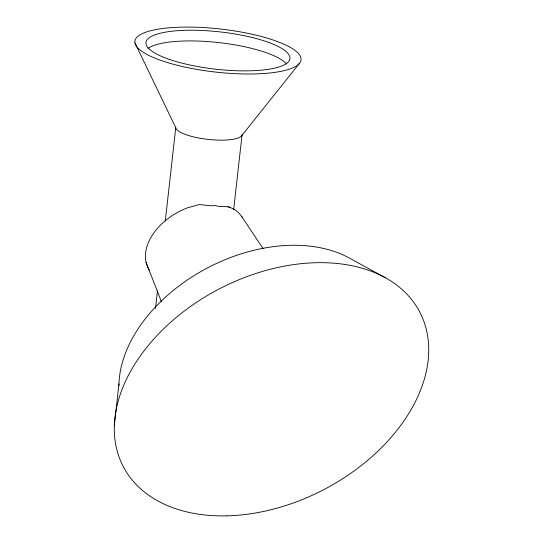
<?xml version="1.0" encoding="UTF-8"?>
<svg xmlns="http://www.w3.org/2000/svg" width="543" height="543" viewBox="0 0 543 543"><rect width="100%" height="100%" fill="white"/><g stroke="black" fill="none" stroke-linecap="round" stroke-linejoin="round"><path stroke-width="0.81" d="M114.322 425.753L118.958 383.894M155.468 308.526L157.45 290.865M165.282 221.062L175.756 127.707L134.949 42.877M233.653 209.727L242.069 134.691M241.431 136.035L299.145 63.694A83.588 21.659 6.4 0 0 192.758 27.15A83.588 21.659 6.4 0 0 161.984 60.796A83.588 21.659 6.4 0 0 299.145 63.694M230.069 207.433L226.146 206.611L219.44 206.476L215.035 205.525L211.675 205.824L199.39 204.555L187.729 207.738A53.499 36.211 -27.5 0 0 149.393 270.36M227.979 206.449L234.746 209.639A53.499 36.211 -27.5 0 1 242.49 217.791M385.387 277.751L349.359 258.095A142.103 96.186 -27.5 0 0 203.435 270.109A142.103 96.186 -27.5 0 0 118.924 385.618M241.642 216.467L263.158 248.708M146.067 262.33L161.481 301.847M242.178 134.603A33.435 8.668 6.4 0 1 209.055 139.503A33.435 8.668 6.4 0 1 175.756 127.707M148.008 48.429A72.443 18.774 6.4 0 1 218.904 42.592A72.443 18.774 6.4 0 1 286.67 64.013M227.069 515.85A167.183 113.161 -27.5 0 0 424.327 322.671A167.183 113.161 -27.5 0 0 163.104 329.329A167.183 113.161 -27.5 0 0 227.069 515.85M169.45 59.431A72.443 18.774 6.4 0 0 288.319 61.943A72.443 18.774 6.4 0 0 196.118 30.272A72.443 18.774 6.4 0 0 169.45 59.431"/></g></svg>
